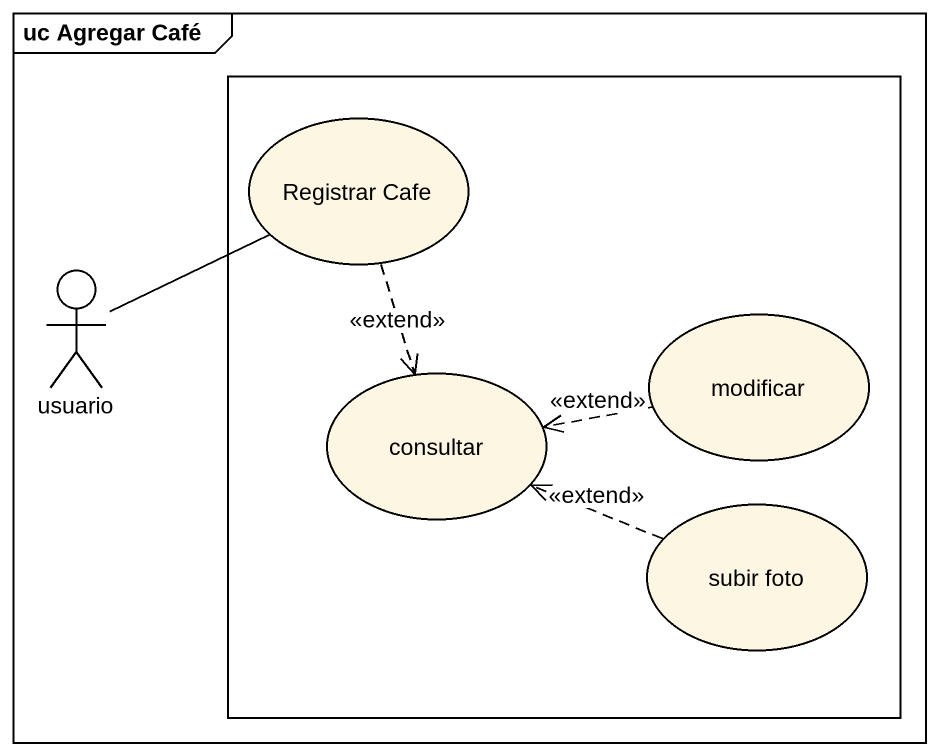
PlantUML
@startuml
mainframe uc Agregar Café
rectangle " " as rectangle1 {
  usecase "Registrar Cafe" as Registrar_Cafe
  usecase consultar
  usecase modificar
  usecase "subir foto" as subir_foto
}
actor usuario
Registrar_Cafe ..> consultar : <<extend>>
usuario -up- Registrar_Cafe
modificar .left.> consultar : <<extend>>
subir_foto .left.> consultar : <<extend>>
@enduml
